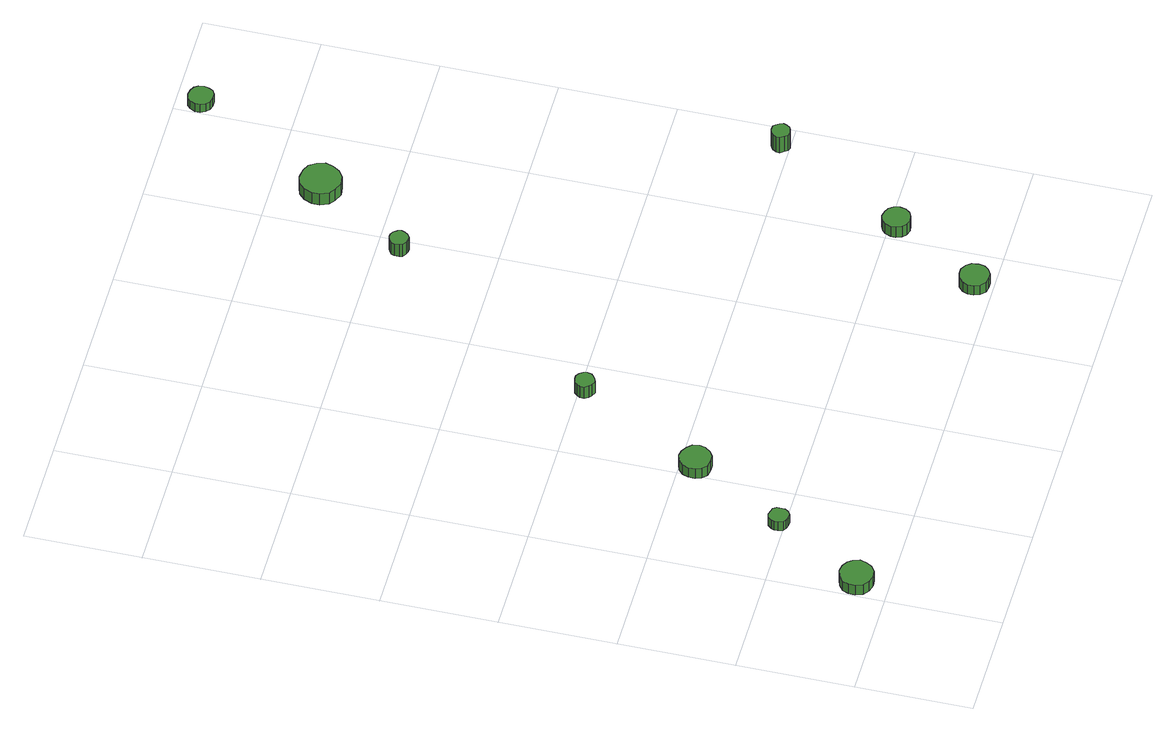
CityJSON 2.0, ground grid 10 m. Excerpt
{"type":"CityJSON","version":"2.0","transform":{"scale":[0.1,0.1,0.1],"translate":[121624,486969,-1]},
"CityObjects":{
"tree1":{"type":"SolitaryVegetationObject","attributes":{"function":"something"},"geometry":[{"type":"MultiSurface","lod":"1","boundaries":[[[0,1,2,3,4,5,6,7,8,9,10,11,12,13,14]],[[15,16,17,18,19,20,21,22,23,24,25,26,27,28,29]],[[0,29,28,1]],[[1,28,27,2]],[[2,27,26,3]],[[3,26,25,4]],[[4,25,24,5]],[[5,24,23,6]],[[6,23,22,7]],[[7,22,21,8]],[[8,21,20,9]],[[9,20,19,10]],[[10,19,18,11]],[[11,18,17,12]],[[12,17,16,13]],[[13,16,15,14]],[[14,15,29,0]]]}]},
"tree2":{"type":"SolitaryVegetationObject","attributes":{"function":"something"},"geometry":[{"type":"MultiSurface","lod":"1","boundaries":[[[30,31,32,33,34,35,36,37,38,39,40,41,42,43,44]],[[45,46,47,48,49,50,51,52,53,54,55,56,57,58,59]],[[30,59,58,31]],[[31,58,57,32]],[[32,57,56,33]],[[33,56,55,34]],[[34,55,54,35]],[[35,54,53,36]],[[36,53,52,37]],[[37,52,51,38]],[[38,51,50,39]],[[39,50,49,40]],[[40,49,48,41]],[[41,48,47,42]],[[42,47,46,43]],[[43,46,45,44]],[[44,45,59,30]]]}]},
"tree3":{"type":"SolitaryVegetationObject","attributes":{"function":"something"},"geometry":[{"type":"MultiSurface","lod":"1","boundaries":[[[60,61,62,63,64,65,66,67,68,69,70,71,72,73,74]],[[75,76,77,78,79,80,81,82,83,84,85,86,87,88,89]],[[60,89,88,61]],[[61,88,87,62]],[[62,87,86,63]],[[63,86,85,64]],[[64,85,84,65]],[[65,84,83,66]],[[66,83,82,67]],[[67,82,81,68]],[[68,81,80,69]],[[69,80,79,70]],[[70,79,78,71]],[[71,78,77,72]],[[72,77,76,73]],[[73,76,75,74]],[[74,75,89,60]]]}]},
"tree4":{"type":"SolitaryVegetationObject","attributes":{"function":"something"},"geometry":[{"type":"MultiSurface","lod":"1","boundaries":[[[90,91,92,93,94,95,96,97,98,99,100,101,102,103,104]],[[105,106,107,108,109,110,111,112,113,114,115,116,117,118,119]],[[90,119,118,91]],[[91,118,117,92]],[[92,117,116,93]],[[93,116,115,94]],[[94,115,114,95]],[[95,114,113,96]],[[96,113,112,97]],[[97,112,111,98]],[[98,111,110,99]],[[99,110,109,100]],[[100,109,108,101]],[[101,108,107,102]],[[102,107,106,103]],[[103,106,105,104]],[[104,105,119,90]]]}]},
"tree5":{"type":"SolitaryVegetationObject","attributes":{"function":"something"},"geometry":[{"type":"MultiSurface","lod":"1","boundaries":[[[120,121,122,123,124,125,126,127,128,129,130,131,132,133,134]],[[135,136,137,138,139,140,141,142,143,144,145,146,147,148,149]],[[120,149,148,121]],[[121,148,147,122]],[[122,147,146,123]],[[123,146,145,124]],[[124,145,144,125]],[[125,144,143,126]],[[126,143,142,127]],[[127,142,141,128]],[[128,141,140,129]],[[129,140,139,130]],[[130,139,138,131]],[[131,138,137,132]],[[132,137,136,133]],[[133,136,135,134]],[[134,135,149,120]]]}]},
"tree6":{"type":"SolitaryVegetationObject","attributes":{"function":"something"},"geometry":[{"type":"MultiSurface","lod":"1","boundaries":[[[150,151,152,153,154,155,156,157,158,159,160,161,162,163,164]],[[165,166,167,168,169,170,171,172,173,174,175,176,177,178,179]],[[150,179,178,151]],[[151,178,177,152]],[[152,177,176,153]],[[153,176,175,154]],[[154,175,174,155]],[[155,174,173,156]],[[156,173,172,157]],[[157,172,171,158]],[[158,171,170,159]],[[159,170,169,160]],[[160,169,168,161]],[[161,168,167,162]],[[162,167,166,163]],[[163,166,165,164]],[[164,165,179,150]]]}]},
"tree7":{"type":"SolitaryVegetationObject","attributes":{"function":"something"},"geometry":[{"type":"MultiSurface","lod":"1","boundaries":[[[180,181,182,183,184,185,186,187,188,189,190,191,192,193,194]],[[195,196,197,198,199,200,201,202,203,204,205,206,207,208,209]],[[180,209,208,181]],[[181,208,207,182]],[[182,207,206,183]],[[183,206,205,184]],[[184,205,204,185]],[[185,204,203,186]],[[186,203,202,187]],[[187,202,201,188]],[[188,201,200,189]],[[189,200,199,190]],[[190,199,198,191]],[[191,198,197,192]],[[192,197,196,193]],[[193,196,195,194]],[[194,195,209,180]]]}]},
"tree8":{"type":"SolitaryVegetationObject","attributes":{"function":"something"},"geometry":[{"type":"MultiSurface","lod":"1","boundaries":[[[210,211,212,213,214,215,216,217,218,219,220,221,222,223,224]],[[225,226,227,228,229,230,231,232,233,234,235,236,237,238,239]],[[210,239,238,211]],[[211,238,237,212]],[[212,237,236,213]],[[213,236,235,214]],[[214,235,234,215]],[[215,234,233,216]],[[216,233,232,217]],[[217,232,231,218]],[[218,231,230,219]],[[219,230,229,220]],[[220,229,228,221]],[[221,228,227,222]],[[222,227,226,223]],[[223,226,225,224]],[[224,225,239,210]]]}]},
"tree9":{"type":"SolitaryVegetationObject","attributes":{"function":"something"},"geometry":[{"type":"MultiSurface","lod":"1","boundaries":[[[240,241,242,243,244,245,246,247,248,249,250,251,252,253,254]],[[255,256,257,258,259,260,261,262,263,264,265,266,267,268,269]],[[240,269,268,241]],[[241,268,267,242]],[[242,267,266,243]],[[243,266,265,244]],[[244,265,264,245]],[[245,264,263,246]],[[246,263,262,247]],[[247,262,261,248]],[[248,261,260,249]],[[249,260,259,250]],[[250,259,258,251]],[[251,258,257,252]],[[252,257,256,253]],[[253,256,255,254]],[[254,255,269,240]]]}]},
"tree10":{"type":"SolitaryVegetationObject","attributes":{"function":"something"},"geometry":[{"type":"MultiSurface","lod":"1","boundaries":[[[270,271,272,273,274,275,276,277,278,279,280,281,282,283,284]],[[285,286,287,288,289,290,291,292,293,294,295,296,297,298,299]],[[270,299,298,271]],[[271,298,297,272]],[[272,297,296,273]],[[273,296,295,274]],[[274,295,294,275]],[[275,294,293,276]],[[276,293,292,277]],[[277,292,291,278]],[[278,291,290,279]],[[279,290,289,280]],[[280,289,288,281]],[[281,288,287,282]],[[282,287,286,283]],[[283,286,285,284]],[[284,285,299,270]]]}]}
},
"vertices":[
[31,28,17],[29,34,17],[26,38,17],[21,41,17],[15,42,17],[9,40,17],[4,36,17],[2,31,17],[2,25,17],[4,19,17],[9,15,17],[15,13,17],[21,14,17],[26,17,17],[29,22,17],[29,22,6],[26,17,6],[21,14,6],[15,13,6],[9,15,6],[4,19,6],[2,25,6],[2,31,6],[4,36,6],[9,40,6],[15,42,6],[21,41,6],[26,38,6],[29,34,6],[31,28,6],
[73,105,16],[73,109,16],[71,112,16],[68,113,16],[64,114,16],[61,113,16],[58,110,16],[57,107,16],[57,104,16],[58,100,16],[61,98,16],[64,97,16],[68,97,16],[71,99,16],[73,102,16],[73,102,6],[71,99,6],[68,97,6],[64,97,6],[61,98,6],[58,100,6],[57,104,6],[57,107,6],[58,110,6],[61,113,6],[64,114,6],[68,113,6],[71,112,6],[73,109,6],[73,105,6],
[125,187,17],[124,193,17],[120,197,17],[115,200,17],[110,201,17],[104,199,17],[100,195,17],[98,190,17],[98,184,17],[100,179,17],[104,175,17],[110,174,17],[115,174,17],[120,177,17],[124,182,17],[124,182,6],[120,177,6],[115,174,6],[110,174,6],[104,175,6],[100,179,6],[98,184,6],[98,190,6],[100,195,6],[104,199,6],[110,201,6],[115,200,6],[120,197,6],[124,193,6],[125,187,6],
[181,296,19],[180,299,19],[178,302,19],[175,304,19],[172,304,19],[168,303,19],[166,301,19],[164,298,19],[164,294,19],[166,291,19],[168,289,19],[172,287,19],[175,288,19],[178,290,19],[180,292,19],[180,292,6],[178,290,6],[175,288,6],[172,287,6],[168,289,6],[166,291,6],[164,294,6],[164,298,6],[166,301,6],[168,303,6],[172,304,6],[175,304,6],[178,302,6],[180,299,6],[181,296,6],
[380,16,17],[379,22,17],[376,26,17],[371,29,17],[366,29,17],[361,28,17],[357,24,17],[355,19,17],[355,14,17],[357,9,17],[361,5,17],[366,4,17],[371,4,17],[376,7,17],[379,11,17],[379,11,6],[376,7,6],[371,4,6],[366,4,6],[361,5,6],[357,9,6],[355,14,6],[355,19,6],[357,24,6],[361,28,6],[366,29,6],[371,29,6],[376,26,6],[379,22,6],[380,16,6],
[299,482,20],[298,485,20],[296,488,20],[293,490,20],[290,490,20],[287,489,20],[284,487,20],[283,484,20],[283,480,20],[284,477,20],[287,475,20],[290,474,20],[293,474,20],[296,476,20],[298,479,20],[298,479,6],[296,476,6],[293,474,6],[290,474,6],[287,475,6],[284,477,6],[283,480,6],[283,484,6],[284,487,6],[287,489,6],[290,490,6],[293,490,6],[296,488,6],[298,485,6],[299,482,6],
[426,94,18],[425,99,18],[422,103,18],[418,105,18],[413,106,18],[408,104,18],[405,101,18],[403,96,18],[403,92,18],[405,87,18],[408,84,18],[413,82,18],[418,83,18],[422,85,18],[425,89,18],[425,89,6],[422,85,6],[418,83,6],[413,82,6],[408,84,6],[405,87,6],[403,92,6],[403,96,6],[405,101,6],[408,104,6],[413,106,6],[418,105,6],[422,103,6],[425,99,6],[426,94,6],
[359,561,19],[357,568,19],[353,574,19],[347,577,19],[339,578,19],[332,576,19],[327,571,19],[324,564,19],[324,557,19],[327,550,19],[332,546,19],[339,543,19],[347,544,19],[353,548,19],[357,554,19],[357,554,6],[353,548,6],[347,544,6],[339,543,6],[332,546,6],[327,550,6],[324,557,6],[324,564,6],[327,571,6],[332,576,6],[339,578,6],[347,577,6],[353,574,6],[357,568,6],[359,561,6],
[489,208,24],[488,211,24],[486,214,24],[484,216,24],[480,216,24],[477,215,24],[475,213,24],[473,210,24],[473,207,24],[475,204,24],[477,201,24],[480,200,24],[484,201,24],[486,202,24],[488,205,24],[488,205,6],[486,202,6],[484,201,6],[480,200,6],[477,201,6],[475,204,6],[473,207,6],[473,210,6],[475,213,6],[477,215,6],[480,216,6],[484,216,6],[486,214,6],[488,211,6],[489,208,6],
[422,679,16],[421,684,16],[419,687,16],[415,689,16],[410,690,16],[406,689,16],[403,686,16],[401,682,16],[401,677,16],[403,673,16],[406,670,16],[410,669,16],[415,669,16],[419,671,16],[421,675,16],[421,675,7],[419,671,7],[415,669,7],[410,669,7],[406,670,7],[403,673,7],[401,677,7],[401,682,7],[403,686,7],[406,689,7],[410,690,7],[415,689,7],[419,687,7],[421,684,7],[422,679,7]
]}
